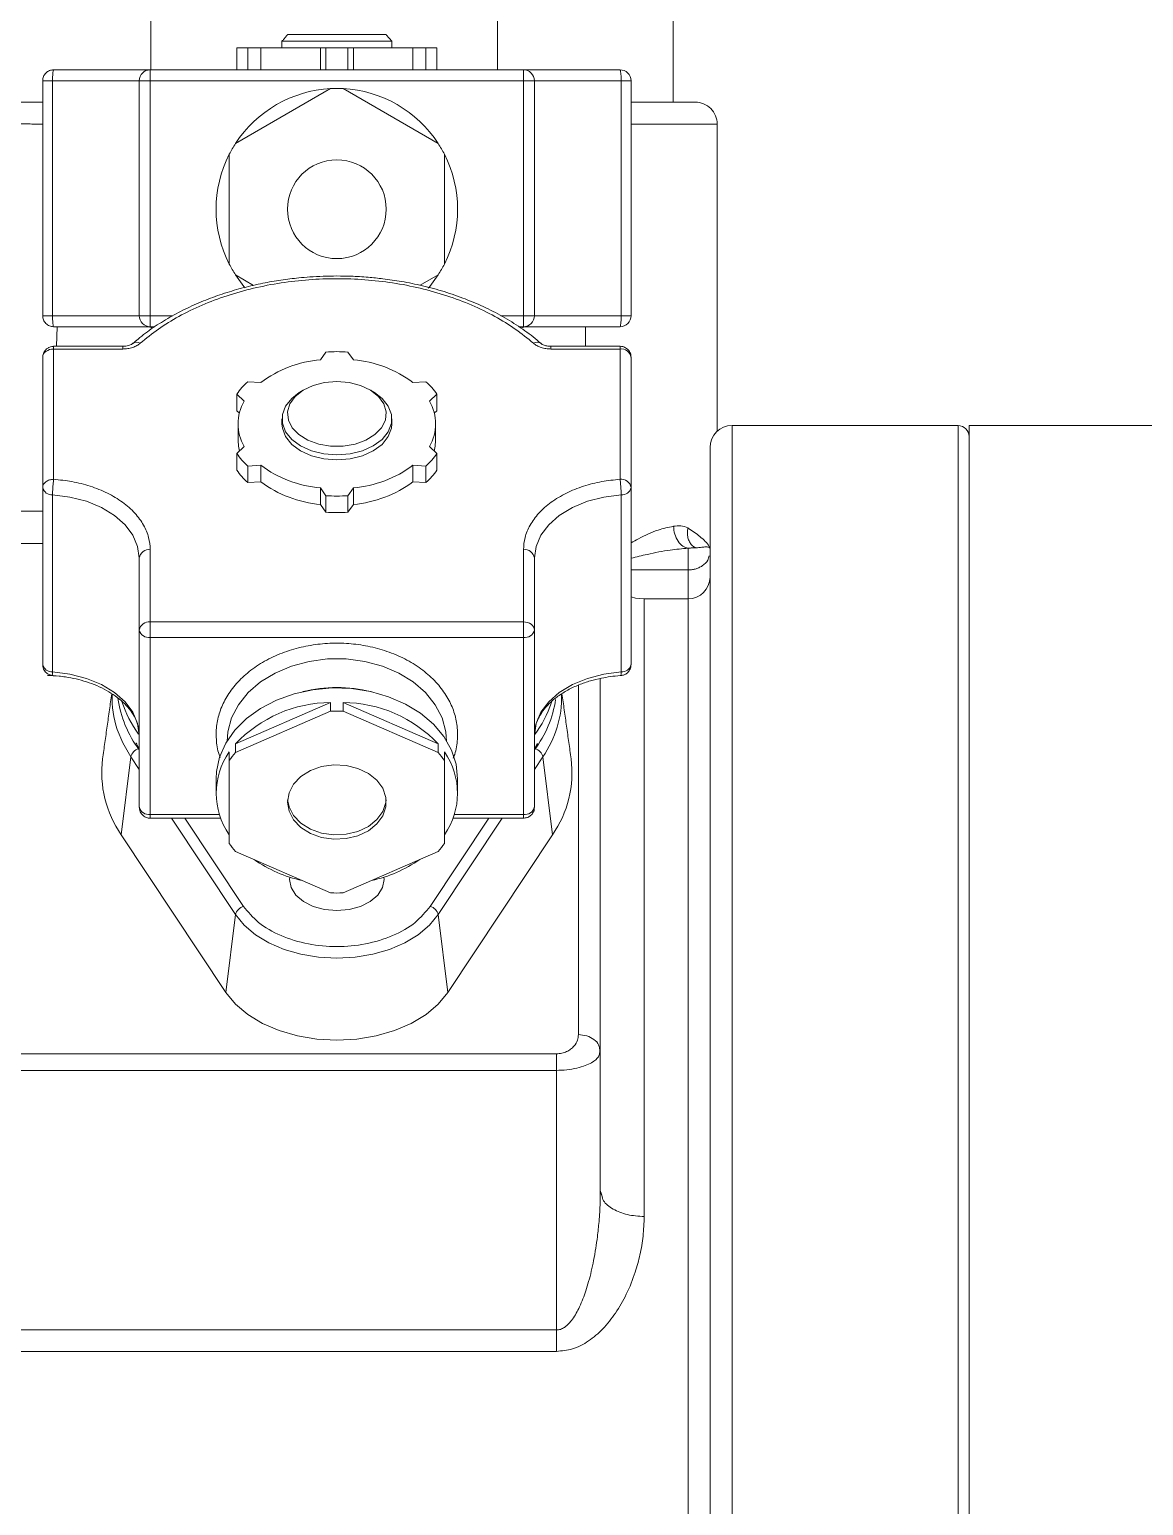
# Model space of a CAD drawing. Header units: inches. Extents: x 1132 to 1762, y 974 to 1371.
# Drawn here: x 1399.92 to 1404.99, y 1100.51 to 1107.23 of the extents above; entities that cross this region are included whole.
import ezdxf

# ---------------------------------------------------------------- set-up
doc = ezdxf.new("R2010")
doc.units = ezdxf.units.IN
doc.header["$MEASUREMENT"] = 0
doc.layers.get('0').update_dxf_attribs({"color": 1})

msp = doc.modelspace()

# ---------------------------------------------------------------- linework, layer by layer
at = {"linetype": 'Continuous', "lineweight": 15}
for p, q in [((1401.5415, 1107.2094), (1401.0915, 1107.2094)), ((1400.8607, 1107.1494), (1400.8607, 1107.0494)), ((1400.9107, 1107.1494), (1400.8607, 1107.1494)), ((1400.8607, 1107.1494), (1400.8947, 1107.1494)), ((1400.8947, 1107.1494), (1400.8665, 1107.1494)), ((1400.9107, 1107.0494), (1400.9107, 1107.1494)), ((1400.9107, 1107.1494), (1400.9698, 1107.1494)), ((1400.9698, 1107.1494), (1400.9698, 1107.0494)), ((1401.2414, 1107.1494), (1400.9698, 1107.1494)), ((1401.5665, 1107.1794), (1401.0665, 1107.1794)), ((1401.2414, 1107.0494), (1401.2414, 1107.1494)), ((1401.2414, 1107.1494), (1401.2665, 1107.1494)), ((1401.2665, 1107.1494), (1401.2665, 1107.0494)), ((1401.3665, 1107.1494), (1401.2665, 1107.1494)), ((1401.3665, 1107.0494), (1401.3665, 1107.1494)), ((1401.3665, 1107.1494), (1401.3916, 1107.1494)), ((1401.3916, 1107.1494), (1401.3916, 1107.0494)), ((1401.6632, 1107.1494), (1401.3916, 1107.1494)), ((1401.6632, 1107.0494), (1401.6632, 1107.1494)), ((1401.6632, 1107.1494), (1401.7224, 1107.1494)), ((1401.7224, 1107.1494), (1401.7224, 1107.0494)), ((1401.7724, 1107.1494), (1401.7224, 1107.1494)), ((1401.7665, 1107.1494), (1401.7383, 1107.1494)), ((1401.7383, 1107.1494), (1401.7724, 1107.1494)), ((1401.7724, 1107.0494), (1401.7724, 1107.1494)), ((1399.9765, 1106.9994), (1400.0214, 1106.9994)), ((1399.9765, 1105.9294), (1399.9765, 1106.9994)), ((1400.0214, 1106.9994), (1400.4165, 1106.9994)), ((1400.0214, 1105.9294), (1400.0214, 1106.9994)), ((1400.4165, 1106.9994), (1400.4665, 1106.9994)), ((1400.4165, 1105.9294), (1400.4165, 1106.9994)), ((1400.4665, 1107.0347), (1400.4665, 1107.0494)), ((1400.4665, 1107.0494), (1402.1665, 1107.0494)), ((1400.4665, 1106.9994), (1400.4665, 1107.0347)), ((1400.4665, 1106.9994), (1400.4665, 1105.9294)), ((1400.4665, 1106.9994), (1402.1665, 1106.9994)), ((1402.1665, 1106.9994), (1402.1665, 1107.0494)), ((1402.1665, 1106.9994), (1402.2165, 1106.9994)), ((1402.1665, 1105.9294), (1402.1665, 1106.9994)), ((1402.2165, 1106.9994), (1402.2165, 1105.9294)), ((1402.2165, 1106.9994), (1402.6116, 1106.9994)), ((1402.6116, 1106.9994), (1402.6116, 1105.9294)), ((1402.6116, 1106.9994), (1402.6565, 1106.9994)), ((1402.6565, 1106.9994), (1402.6565, 1105.9294)), ((1400.8551, 1106.7136), (1401.2881, 1106.9636)), ((1401.345, 1106.9636), (1401.778, 1106.7136)), ((1403.049, 1106.8019), (1402.6565, 1106.8019)), ((1400.8266, 1106.1644), (1400.8266, 1106.6644)), ((1401.8064, 1106.6644), (1401.8064, 1106.1644)), ((1400.9374, 1106.0676), (1400.8551, 1106.1151)), ((1401.778, 1106.1151), (1401.6961, 1106.0678)), ((1399.9765, 1105.9294), (1400.0214, 1105.9294)), ((1400.4165, 1105.9294), (1400.0214, 1105.9294)), ((1400.4165, 1105.9294), (1400.4665, 1105.9294)), ((1400.4665, 1105.9294), (1400.4665, 1105.8794)), ((1400.4665, 1105.9294), (1400.569, 1105.9294)), ((1402.0637, 1105.9294), (1402.1665, 1105.9294)), ((1402.1665, 1105.894), (1402.1665, 1105.9294)), ((1402.1665, 1105.9294), (1402.2165, 1105.9294)), ((1402.6116, 1105.9294), (1402.2165, 1105.9294)), ((1402.6116, 1105.9294), (1402.6565, 1105.9294)), ((1400.0425, 1105.8794), (1400.0401, 1105.7901)), ((1400.4665, 1105.8794), (1400.487, 1105.8794)), ((1402.1452, 1105.8794), (1402.1665, 1105.8794)), ((1402.1665, 1105.8794), (1402.1665, 1105.894)), ((1402.449, 1105.8794), (1402.449, 1105.7901)), ((1400.0265, 1105.7901), (1400.0265, 1105.7777)), ((1400.3412, 1105.7777), (1400.3412, 1105.7901)), ((1402.2918, 1105.7777), (1402.2918, 1105.7901)), ((1402.6065, 1105.7901), (1402.6065, 1105.7777)), ((1399.9765, 1105.7401), (1399.9765, 1105.1466)), ((1400.0265, 1105.7777), (1400.0265, 1105.1843)), ((1400.3412, 1105.7777), (1400.0265, 1105.7777)), ((1401.2414, 1105.7287), (1401.2665, 1105.764)), ((1401.3916, 1105.7287), (1401.3665, 1105.764)), ((1402.6065, 1105.7777), (1402.2918, 1105.7777)), ((1402.6065, 1105.1843), (1402.6065, 1105.7777)), ((1402.6565, 1105.1466), (1402.6565, 1105.7401)), ((1400.9698, 1105.6256), (1400.9107, 1105.629)), ((1401.7224, 1105.629), (1401.6632, 1105.6256)), ((1400.8607, 1105.572), (1400.8947, 1105.54)), ((1400.8607, 1105.4967), (1400.8607, 1105.572)), ((1401.7383, 1105.54), (1401.7724, 1105.572)), ((1401.7724, 1105.572), (1401.7724, 1105.4967)), ((1400.8607, 1105.4967), (1400.8726, 1105.4855)), ((1401.7604, 1105.4855), (1401.7724, 1105.4967)), ((1403.1165, 1105.4294), (1403.1165, 1094.2044)), ((1404.1465, 1105.4294), (1404.1465, 1092.2019)), ((1404.1965, 1105.4294), (1404.1965, 1092.2019)), ((1400.8947, 1105.3338), (1400.8607, 1105.3018)), ((1401.7724, 1105.3018), (1401.7383, 1105.3338)), ((1400.8607, 1105.3018), (1400.8607, 1105.2265)), ((1400.9107, 1105.2449), (1400.9698, 1105.2483)), ((1400.9107, 1105.1696), (1400.9107, 1105.2449)), ((1400.9698, 1105.2483), (1400.9698, 1105.173)), ((1401.6632, 1105.2483), (1401.7224, 1105.2449)), ((1401.6632, 1105.173), (1401.6632, 1105.2483)), ((1401.7224, 1105.2449), (1401.7224, 1105.1696)), ((1401.7724, 1105.2265), (1401.7724, 1105.3018)), ((1399.9765, 1104.3404), (1399.9765, 1105.1466)), ((1400.0214, 1104.3077), (1400.0214, 1105.1139)), ((1400.9107, 1105.1696), (1400.9698, 1105.173)), ((1401.2414, 1105.1452), (1401.2665, 1105.1098)), ((1401.2414, 1105.0699), (1401.2414, 1105.1452)), ((1401.2665, 1105.1098), (1401.2665, 1105.0345)), ((1401.3665, 1105.1098), (1401.3916, 1105.1452)), ((1401.3665, 1105.0345), (1401.3665, 1105.1098)), ((1401.3916, 1105.1452), (1401.3916, 1105.0699)), ((1401.6632, 1105.173), (1401.7224, 1105.1696)), ((1402.6116, 1105.1139), (1402.6116, 1104.3077)), ((1402.6565, 1105.1466), (1402.6565, 1104.3404)), ((1401.2414, 1105.0699), (1401.2665, 1105.0345)), ((1401.3665, 1105.0345), (1401.3916, 1105.0699)), ((1399.8565, 1105.0394), (1399.9765, 1105.0394)), ((1399.9765, 1104.8914), (1399.8565, 1104.8914)), ((1400.4665, 1104.8638), (1400.4665, 1104.5351)), ((1402.1665, 1104.5351), (1402.1665, 1104.8638)), ((1400.4165, 1104.8261), (1400.4165, 1104.4974)), ((1402.2165, 1104.4974), (1402.2165, 1104.8261)), ((1402.6565, 1104.7714), (1402.9165, 1104.7714)), ((1402.9165, 1104.6394), (1402.9165, 1104.7714)), ((1402.7165, 1104.6394), (1402.7165, 1101.8269)), ((1402.9165, 1096.267), (1402.9165, 1104.6394)), ((1400.4665, 1104.5008), (1400.4665, 1104.5351)), ((1400.4665, 1104.5351), (1402.1665, 1104.5351)), ((1402.1665, 1104.4645), (1402.1665, 1104.5351)), ((1400.4165, 1103.6912), (1400.4165, 1104.4974)), ((1400.4665, 1104.4645), (1400.4665, 1104.5008)), ((1400.4665, 1104.4645), (1402.1665, 1104.4645)), ((1400.4665, 1104.4645), (1400.4665, 1103.6583)), ((1402.1665, 1103.6583), (1402.1665, 1104.4645)), ((1402.2165, 1104.4974), (1402.2165, 1103.6912)), ((1402.4165, 1104.247), (1402.4165, 1102.6553)), ((1402.5165, 1102.58), (1402.5165, 1104.2774)), ((1400.8551, 1103.9796), (1401.2881, 1104.168)), ((1400.8551, 1103.9402), (1401.2881, 1104.1286)), ((1401.2881, 1104.1286), (1401.2881, 1104.168)), ((1401.345, 1104.168), (1401.345, 1104.1286)), ((1401.345, 1104.168), (1401.778, 1103.9796)), ((1401.345, 1104.1286), (1401.778, 1103.9402)), ((1400.8551, 1103.9796), (1400.8551, 1103.9402)), ((1401.778, 1103.9402), (1401.778, 1103.9796)), ((1400.3782, 1103.9201), (1400.3345, 1103.5653)), ((1400.4165, 1103.8624), (1400.3782, 1103.9201)), ((1400.8266, 1103.9031), (1400.8266, 1103.9425)), ((1400.8266, 1103.5264), (1400.8266, 1103.9031)), ((1401.8064, 1103.9425), (1401.8064, 1103.9031)), ((1401.8064, 1103.9031), (1401.8064, 1103.5264)), ((1402.2548, 1103.9201), (1402.2165, 1103.8624)), ((1402.2548, 1103.9201), (1402.2986, 1103.5653)), ((1400.4665, 1103.6583), (1400.7814, 1103.6583)), ((1400.4665, 1103.6583), (1400.4665, 1103.6412)), ((1400.8548, 1103.2021), (1400.5634, 1103.6412)), ((1400.6247, 1103.6412), (1400.8913, 1103.2396)), ((1401.7418, 1103.2396), (1402.0084, 1103.6412)), ((1402.0697, 1103.6412), (1401.7782, 1103.2021)), ((1401.8516, 1103.6583), (1402.1665, 1103.6583)), ((1402.1665, 1103.6413), (1402.1665, 1103.6583)), ((1402.1665, 1103.6412), (1402.1665, 1103.6413)), ((1400.3345, 1103.5653), (1400.8111, 1102.8473)), ((1401.822, 1102.8473), (1402.2986, 1103.5653)), ((1401.2881, 1103.3009), (1400.8551, 1103.4892)), ((1401.778, 1103.4892), (1401.345, 1103.3009)), ((1400.8111, 1102.8473), (1400.8548, 1103.2021)), ((1401.7782, 1103.2021), (1401.822, 1102.8473)), ((1402.3165, 1102.568), (1397.4665, 1102.568)), ((1402.5165, 1101.9429), (1402.5165, 1102.58)), ((1402.3165, 1101.3104), (1402.3165, 1102.4927))]:
    msp.add_line(p, q, dxfattribs=at)
at = {"linetype": 'Continuous', "lineweight": 15, "flags": 128}
for points in [[(1400.8996, 1106.0557), (1400.8935, 1106.0629), (1400.8551, 1106.1151)], [(1401.778, 1106.1151), (1401.7396, 1106.0629), (1401.7332, 1106.0553)], [(1400.3885, 1105.8042), (1400.3879, 1105.8037), (1400.3878, 1105.8036)], [(1401.3165, 1105.6301), (1401.3725, 1105.6254), (1401.4249, 1105.6118), (1401.4705, 1105.59), (1401.5065, 1105.5614), (1401.5305, 1105.5279), (1401.5411, 1105.4914), (1401.5375, 1105.4544), (1401.5201, 1105.4191), (1401.4899, 1105.3878), (1401.4488, 1105.3625), (1401.3993, 1105.3446), (1401.3447, 1105.3354), (1401.2883, 1105.3354), (1401.2337, 1105.3446), (1401.1843, 1105.3625), (1401.1432, 1105.3878), (1401.1129, 1105.4191), (1401.0955, 1105.4544), (1401.092, 1105.4914), (1401.1025, 1105.5279), (1401.1265, 1105.5614), (1401.1625, 1105.59), (1401.2081, 1105.6118), (1401.2606, 1105.6254), (1401.3165, 1105.6301)], [(1401.4881, 1105.5791), (1401.5223, 1105.5529), (1401.5503, 1105.5178), (1401.5647, 1105.4793), (1401.5647, 1105.4397), (1401.5503, 1105.4012), (1401.5223, 1105.3662), (1401.4823, 1105.3365), (1401.4327, 1105.314), (1401.3764, 1105.2999), (1401.3165, 1105.2952), (1401.2567, 1105.2999), (1401.2003, 1105.314), (1401.1507, 1105.3365), (1401.1108, 1105.3662), (1401.0828, 1105.4012), (1401.0683, 1105.4397), (1401.0683, 1105.4793), (1401.0828, 1105.5178), (1401.1108, 1105.5529), (1401.1449, 1105.5791)], [(1401.5665, 1105.4369), (1401.5647, 1105.4171), (1401.5503, 1105.3786), (1401.5223, 1105.3436), (1401.4823, 1105.3139), (1401.4327, 1105.2914), (1401.3764, 1105.2773), (1401.3165, 1105.2726), (1401.2567, 1105.2773), (1401.2003, 1105.2914), (1401.1507, 1105.3139), (1401.1108, 1105.3436), (1401.0828, 1105.3786), (1401.0683, 1105.4171), (1401.0665, 1105.4369)], [(1400.8726, 1105.3131), (1400.8683, 1105.3353), (1400.8665, 1105.3616)], [(1401.7665, 1105.3616), (1401.7647, 1105.3353), (1401.7604, 1105.3131)], [(1400.0214, 1105.1139), (1400.1006, 1105.1037), (1400.1755, 1105.0842), (1400.2438, 1105.0559), (1400.3031, 1105.02), (1400.3515, 1104.9775), (1400.3872, 1104.93), (1400.4091, 1104.8789), (1400.4165, 1104.8261)], [(1402.2165, 1104.8261), (1402.2239, 1104.8789), (1402.2458, 1104.93), (1402.2816, 1104.9775), (1402.3299, 1105.02), (1402.3892, 1105.0559), (1402.4575, 1105.0842), (1402.5325, 1105.1037), (1402.6116, 1105.1139)], [(1402.7165, 1104.6394), (1402.6775, 1104.6432), (1402.6565, 1104.6486)], [(1400.4165, 1104.0199), (1400.4091, 1104.0728), (1400.3872, 1104.1238), (1400.3515, 1104.1713), (1400.3031, 1104.2138), (1400.2438, 1104.2497), (1400.1755, 1104.278), (1400.1006, 1104.2975), (1400.0214, 1104.3077)], [(1401.8165, 1103.9909), (1401.8131, 1104.035), (1401.7959, 1104.098), (1401.7647, 1104.1579), (1401.7204, 1104.2129), (1401.6644, 1104.2615), (1401.5982, 1104.3021), (1401.5238, 1104.3337), (1401.4434, 1104.3553), (1401.3592, 1104.3662), (1401.2738, 1104.3662), (1401.1897, 1104.3553), (1401.1092, 1104.3337), (1401.0348, 1104.3021), (1400.9686, 1104.2615), (1400.9126, 1104.2129), (1400.8683, 1104.1579), (1400.8372, 1104.098), (1400.82, 1104.035), (1400.8165, 1103.9909)], [(1402.6116, 1104.3077), (1402.5325, 1104.2975), (1402.4575, 1104.278), (1402.3892, 1104.2497), (1402.3299, 1104.2138), (1402.2816, 1104.1713), (1402.2458, 1104.1238), (1402.2239, 1104.0728), (1402.2165, 1104.0199)], [(1401.8665, 1103.8199), (1401.8594, 1103.8864), (1401.8382, 1103.9511), (1401.8035, 1104.0125), (1401.7562, 1104.0689), (1401.6975, 1104.1188), (1401.629, 1104.161), (1401.5523, 1104.1943), (1401.4695, 1104.218), (1401.3828, 1104.2313), (1401.2944, 1104.234), (1401.2065, 1104.2259), (1401.1215, 1104.2074), (1401.0415, 1104.1788), (1400.9687, 1104.1409), (1400.9048, 1104.0947), (1400.8517, 1104.0414), (1400.8105, 1103.9823), (1400.7825, 1103.9191), (1400.7683, 1103.8533), (1400.7665, 1103.8199)], [(1400.3782, 1103.9201), (1400.3411, 1103.9849), (1400.3165, 1104.0453)], [(1401.0915, 1103.7147), (1401.0986, 1103.7569), (1401.1194, 1103.7964), (1401.1525, 1103.8308), (1401.196, 1103.8578), (1401.247, 1103.8759), (1401.3024, 1103.8839), (1401.3587, 1103.8812), (1401.4123, 1103.8681), (1401.4599, 1103.8453), (1401.4986, 1103.8144), (1401.5257, 1103.7771), (1401.5397, 1103.736), (1401.5397, 1103.6935), (1401.5257, 1103.6523), (1401.4986, 1103.6151), (1401.4599, 1103.5841), (1401.4123, 1103.5613), (1401.3587, 1103.5482), (1401.3024, 1103.5455), (1401.247, 1103.5535), (1401.196, 1103.5716), (1401.1525, 1103.5987), (1401.1194, 1103.633), (1401.0986, 1103.6726), (1401.0915, 1103.7147)], [(1401.0919, 1103.7246), (1401.0986, 1103.6923), (1401.1194, 1103.6528), (1401.1525, 1103.6184), (1401.196, 1103.5913), (1401.247, 1103.5732), (1401.3024, 1103.5652), (1401.3587, 1103.5679), (1401.4123, 1103.581), (1401.4599, 1103.6038), (1401.4986, 1103.6348), (1401.5257, 1103.672), (1401.5397, 1103.7132), (1401.5411, 1103.7246)], [(1401.5309, 1103.3725), (1401.5315, 1103.3616), (1401.5242, 1103.325), (1401.5027, 1103.2909), (1401.4686, 1103.2616), (1401.424, 1103.2392), (1401.3722, 1103.225), (1401.3165, 1103.2202), (1401.2609, 1103.225), (1401.209, 1103.2392), (1401.1645, 1103.2616), (1401.1303, 1103.2909), (1401.1088, 1103.325), (1401.1015, 1103.3616), (1401.1022, 1103.3725)], [(1401.7782, 1103.2021), (1401.7387, 1103.1539), (1401.6876, 1103.1106), (1401.6264, 1103.0734), (1401.5566, 1103.0434), (1401.4803, 1103.0214), (1401.3996, 1103.0079), (1401.3165, 1103.0034), (1401.2335, 1103.0079), (1401.1527, 1103.0214), (1401.0764, 1103.0434), (1401.0067, 1103.0734), (1400.9454, 1103.1106), (1400.8944, 1103.1539), (1400.8548, 1103.2021)], [(1400.8111, 1102.8473), (1400.8543, 1102.7945), (1400.9103, 1102.7472), (1400.9773, 1102.7065), (1401.0537, 1102.6736), (1401.1372, 1102.6495), (1401.2256, 1102.6347), (1401.3165, 1102.6298), (1401.4074, 1102.6347), (1401.4959, 1102.6495), (1401.5794, 1102.6736), (1401.6557, 1102.7065), (1401.7228, 1102.7472), (1401.7787, 1102.7945), (1401.822, 1102.8473)]]:
    msp.add_lwpolyline(points, dxfattribs=at)
at = {"linetype": 'Continuous', "lineweight": 15}
msp.add_circle((1401.3165, 1106.4144), 0.225, dxfattribs=at)
for centre, radius, start, end in [((1400.4665, 1106.9994), 0.05, 90, 180), ((1402.1665, 1106.9994), 0.05, 45, 90), ((1402.1665, 1106.9994), 0.05, 0, 45), ((1402.6065, 1106.9994), 0.05, 0.00154, 89.99906), ((1401.3165, 1106.4144), 0.55, 92.96431, 147.03569), ((1401.3165, 1106.4144), 0.55, 87.03569, 92.96431), ((1401.3165, 1106.4144), 0.55, 32.96431, 87.03569), ((1402.949, 1106.8019), 0.1, 0, 90.00007), ((1401.3165, 1106.4144), 0.55, 152.96431, 207.03569), ((1401.3165, 1106.4144), 0.55, 147.03569, 152.96431), ((1401.3165, 1106.4144), 0.55, 27.03569, 32.96431), ((1401.3165, 1106.4144), 0.55, 332.96431, 27.03569), ((1401.3165, 1106.4144), 0.55, 207.03569, 212.96431), ((1401.3165, 1106.4144), 0.55, 327.03569, 332.96431), ((1400.4665, 1105.9294), 0.05, 180, 225), ((1402.1665, 1105.9294), 0.05, 270, 0), ((1402.6065, 1105.9294), 0.05, 270.00094, 0), ((1400.4665, 1105.9294), 0.05, 225, 270), ((1400.4515, 1105.8294), 0.05, 60.01746, 90), ((1402.1815, 1105.8294), 0.05, 90, 119.96213), ((1400.4047, 1105.7793), 0.0297, 56.30852, 123.09174), ((1402.2283, 1105.7795), 0.0295, 55.63326, 123.83534), ((1400.0103, 1105.7388), 0.0338, 124.49649, 177.89326), ((1400.0256, 1105.7186), 0.0592, 89.09218, 125.57386), ((1401.2883, 1105.196), 0.5347, 95.02347, 126.55133), ((1401.3165, 1105.0065), 0.7592, 86.22374, 93.77626), ((1401.3448, 1105.196), 0.5347, 53.44867, 84.97653), ((1402.6119, 1105.7329), 0.0452, 9.14013, 96.86987), ((1401.133, 1105.3833), 0.3313, 132.14594, 145.27942), ((1401.5003, 1105.3836), 0.331, 34.71096, 47.85834), ((1401.0704, 1105.4369), 0.2037, 149.59539, 210.40461), ((1401.5626, 1105.4369), 0.2037, 329.58962, 30.41038), ((1403.1165, 1105.3294), 0.1, 90, 180), ((1404.1465, 1105.3794), 0.05, 0, 90), ((1401.133, 1105.4906), 0.3313, 214.72046, 227.8541), ((1401.2883, 1105.6778), 0.5347, 233.44868, 264.97655), ((1401.3448, 1105.6778), 0.5347, 275.02345, 306.55132), ((1401.5003, 1105.4903), 0.331, 312.14161, 325.28916), ((1401.133, 1105.4152), 0.3313, 214.72046, 227.8541), ((1401.5003, 1105.415), 0.331, 312.14161, 325.28916), ((1402.6119, 1105.1395), 0.0452, 9.14056, 96.86956), ((1400.0177, 1105.156), 0.0422, 192.77201, 275.09181), ((1401.2883, 1105.6025), 0.5347, 233.44864, 264.97656), ((1401.3165, 1105.8674), 0.7592, 266.22379, 273.77621), ((1401.3448, 1105.6025), 0.5347, 275.02344, 306.55136), ((1402.6154, 1105.156), 0.0422, 264.90819, 347.22799), ((1401.3165, 1105.792), 0.7592, 266.22377, 273.77623), ((1400.4611, 1104.819), 0.0452, 83.13002, 170.85986), ((1402.1719, 1104.819), 0.0452, 9.13395, 96.87099), ((1402.9165, 1104.7394), 0.1, 270, 360), ((1400.4611, 1104.4902), 0.0452, 83.12997, 170.8599), ((1402.1675, 1104.4759), 0.0592, 54.42789, 90.90621), ((1402.1827, 1104.4962), 0.0338, 2.08806, 55.50675), ((1400.4594, 1104.5082), 0.0442, 194.12342, 279.22851), ((1402.1736, 1104.5082), 0.0442, 260.76994, 345.88307), ((1400.0177, 1104.3498), 0.0422, 192.77193, 275.09198), ((1402.6154, 1104.3498), 0.0422, 264.90802, 347.22807), ((1401.3165, 1103.5828), 0.6534, 76.22212, 103.77784), ((1400.7468, 1104.19), 0.454, 178.12523, 198.59318), ((1400.8166, 1104.2548), 0.5016, 187.71655, 217.09013), ((1400.8341, 1104.3333), 0.5219, 197.89683, 216.33033), ((1401.8224, 1104.2525), 0.4954, 322.70836, 351.81832), ((1401.8905, 1104.1895), 0.4498, 342.67931, 1.73551), ((1401.2927, 1103.5654), 0.6026, 90.44358, 136.57454), ((1401.3165, 1103.3995), 0.7297, 87.76609, 92.23391), ((1401.3403, 1103.5654), 0.6026, 43.42491, 89.55651), ((1401.7934, 1104.3361), 0.5281, 323.24778, 341.38681), ((1401.8271, 1104.2088), 0.5161, 325.9807, 342.73086), ((1400.7441, 1103.8494), 0.4985, 172.81262, 214.73863), ((1400.4269, 1103.9091), 0.0499, 106.06274, 167.30131), ((1401.0939, 1103.7542), 0.327, 144.82836, 215.17164), ((1401.1627, 1103.6751), 0.4061, 139.23855, 145.83984), ((1401.4709, 1103.6754), 0.4055, 34.15999, 40.77075), ((1401.5391, 1103.7542), 0.327, 324.83056, 35.16944), ((1402.2062, 1103.9091), 0.0499, 12.7012, 73.94246), ((1401.8921, 1103.8486), 0.4955, 325.12697, 7.32031), ((1400.4594, 1103.702), 0.0442, 194.12338, 279.22857), ((1402.1736, 1103.702), 0.0442, 260.76987, 345.88311), ((1401.1626, 1103.7544), 0.4061, 214.16001, 220.76154), ((1401.4709, 1103.7541), 0.4055, 319.22916, 325.84016), ((1401.2882, 1103.9551), 0.6118, 235.2254, 257.75576), ((1401.3448, 1103.9552), 0.6119, 282.24456, 304.77338), ((1401.3165, 1104.03), 0.7297, 267.76631, 272.23369), ((1400.9036, 1103.1911), 0.05, 104.2761, 167.25571), ((1401.7294, 1103.1911), 0.05, 12.72922, 75.7316)]:
    msp.add_arc(centre, radius, start, end, dxfattribs=at)
for points in [[(1400.469, 1107.0494), (1400.469, 1108.2086)], [(1402.049, 1108.2086), (1402.049, 1107.0494)], [(1402.849, 1106.9019), (1402.849, 1108.2319)], [(1401.0915, 1107.2094), (1401.0665, 1107.1794)], [(1401.5665, 1107.1794), (1401.5415, 1107.2094)], [(1401.0665, 1107.1794), (1401.0665, 1107.1494)], [(1401.5665, 1107.1494), (1401.5665, 1107.1794)], [(1403.049, 1105.4014), (1403.049, 1106.8019)], [(1400.3412, 1105.7901), (1400.0265, 1105.7901)], [(1402.6065, 1105.7901), (1402.2918, 1105.7901)], [(1401.1621, 1105.5897), (1401.1449, 1105.5791)], [(1401.4881, 1105.5791), (1401.471, 1105.5897)], [(1401.0665, 1105.4595), (1401.0665, 1105.4369)], [(1401.5665, 1105.4369), (1401.5665, 1105.4595)], [(1400.8665, 1105.4369), (1400.8665, 1105.3616)], [(1401.7665, 1105.3616), (1401.7665, 1105.4369)], [(1404.1465, 1105.4294), (1403.1165, 1105.4294)], [(1405.3165, 1105.4294), (1404.1965, 1105.4294)], [(1402.9533, 1104.8729), (1402.9165, 1104.8708)], [(1402.9165, 1104.6394), (1402.7165, 1104.6394)], [(1400.2911, 1104.2081), (1400.2495, 1103.9118)], [(1402.3835, 1103.9118), (1402.342, 1104.2079)], [(1400.4016, 1103.9844), (1400.4147, 1103.9576)], [(1402.2184, 1103.9576), (1402.2302, 1103.9818)], [(1400.7665, 1103.8199), (1400.7665, 1103.7542)], [(1401.8665, 1103.7542), (1401.8665, 1103.8199)], [(1400.4665, 1103.6412), (1400.7874, 1103.6412)], [(1401.8457, 1103.6412), (1402.1665, 1103.6412)], [(1402.5165, 1102.58), (1402.5131, 1102.5931)], [(1402.5165, 1102.58), (1402.5134, 1102.5707)], [(1402.5143, 1102.5707), (1402.5149, 1102.5934)], [(1402.3165, 1102.4927), (1397.4665, 1102.4927)], [(1402.5158, 1101.8996), (1402.5165, 1101.9429)], [(1402.5165, 1101.9429), (1402.523, 1101.9241)], [(1397.5496, 1101.3104), (1402.3165, 1101.3104)], [(1402.3165, 1101.2128), (1397.5496, 1101.2128)]]:
    msp.add_open_spline(points, degree=1, dxfattribs=at)
for points, knots in [([(1399.9765, 1106.9994), (1399.9773, 1107.0059), (1399.9788, 1107.019), (1399.9903, 1107.0355), (1400.0069, 1107.0471), (1400.02, 1107.0486), (1400.0265, 1107.0494)], [0, 0, 0, 0, 0.249998, 0.500015, 0.749999, 1, 1, 1, 1]), ([(1400.0214, 1106.9994), (1400.0215, 1107.006), (1400.0216, 1107.0192), (1400.0225, 1107.0295), (1400.0229, 1107.0347)], [0, 0, 0, 0, 0.500014, 1, 1, 1, 1]), ([(1400.0229, 1107.0347), (1400.0232, 1107.0369), (1400.0237, 1107.0413), (1400.0246, 1107.0458), (1400.0255, 1107.0488), (1400.0262, 1107.0492), (1400.0265, 1107.0494)], [0, 0, 0, 0, 0.25, 0.500004, 0.750004, 1, 1, 1, 1]), ([(1400.0265, 1107.0494), (1400.0544, 1107.0494), (1400.1117, 1107.0494), (1400.1947, 1107.0494), (1400.2733, 1107.0494), (1400.3425, 1107.0494), (1400.3984, 1107.0494), (1400.4381, 1107.0494), (1400.4622, 1107.0494), (1400.4651, 1107.0494), (1400.4665, 1107.0494)], [0, 0, 0, 0, 0.117589, 0.241309, 0.369479, 0.500001, 0.63052, 0.758693, 0.88241, 1, 1, 1, 1]), ([(1402.1665, 1107.0494), (1402.1679, 1107.0494), (1402.1708, 1107.0494), (1402.1949, 1107.0494), (1402.2346, 1107.0494), (1402.2906, 1107.0494), (1402.3598, 1107.0494), (1402.4383, 1107.0494), (1402.5213, 1107.0494), (1402.5786, 1107.0494), (1402.6065, 1107.0494)], [0, 0, 0, 0, 0.117589, 0.241309, 0.369481, 0.5, 0.630521, 0.758691, 0.882411, 1, 1, 1, 1]), ([(1402.6101, 1107.0347), (1402.6096, 1107.0389), (1402.6085, 1107.0473), (1402.6072, 1107.0487), (1402.6065, 1107.0494)], [0, 0, 0, 0, 0.499998, 1, 1, 1, 1]), ([(1402.6116, 1106.9994), (1402.6116, 1107.006), (1402.6114, 1107.0192), (1402.6106, 1107.0295), (1402.6101, 1107.0347)], [0, 0, 0, 0, 0.500002, 1, 1, 1, 1]), ([(1399.8565, 1106.9019), (1399.8703, 1106.9019), (1399.9033, 1106.9019), (1399.9438, 1106.9019), (1399.9706, 1106.9019), (1399.9765, 1106.9019)], [0, 0, 0, 0, 0.356744, 0.856801, 1, 1, 1, 1]), ([(1402.949, 1106.9019), (1402.9474, 1106.9019), (1402.9441, 1106.9019), (1402.9162, 1106.9019), (1402.8702, 1106.9019), (1402.8049, 1106.9019), (1402.7327, 1106.9019), (1402.679, 1106.9019), (1402.6565, 1106.9019)], [0, 0, 0, 0, 0.160424, 0.330455, 0.507559, 0.68842, 0.869276, 1, 1, 1, 1]), ([(1399.9765, 1106.8022), (1399.9737, 1106.8023), (1399.9573, 1106.8023), (1399.9294, 1106.8025), (1399.895, 1106.8026), (1399.8707, 1106.8027), (1399.8591, 1106.8028), (1399.8565, 1106.8028)], [0, 0, 0, 0, 0.067611, 0.398759, 0.686086, 0.929585, 1, 1, 1, 1]), ([(1401.3165, 1106.1103), (1401.2753, 1106.1095), (1401.2174, 1106.1084), (1401.1326, 1106.101), (1401.0609, 1106.0922), (1400.977, 1106.0775), (1400.891, 1106.0577), (1400.804, 1106.0324), (1400.7179, 1106.0014), (1400.6342, 1105.9648), (1400.5542, 1105.9229), (1400.4794, 1105.8756), (1400.424, 1105.8356), (1400.3963, 1105.8101), (1400.3891, 1105.8035)], [0, 0, 0, 0, 0.115484, 0.162205, 0.239586, 0.319627, 0.405168, 0.494069, 0.585481, 0.678746, 0.773428, 0.869239, 0.965987, 1, 1, 1, 1]), ([(1402.2119, 1105.804), (1402.1851, 1105.8259), (1402.1317, 1105.8696), (1402.0368, 1105.9275), (1401.9323, 1105.9788), (1401.8181, 1106.0219), (1401.697, 1106.056), (1401.5719, 1106.0803), (1401.4445, 1106.0948), (1401.3165, 1106.0996), (1401.1886, 1106.0948), (1401.0612, 1106.0803), (1400.936, 1106.056), (1400.815, 1106.0219), (1400.7008, 1105.9788), (1400.5963, 1105.9275), (1400.5014, 1105.8696), (1400.4479, 1105.8259), (1400.4212, 1105.804)], [0, 0, 0, 0, 0.061654, 0.123303, 0.186648, 0.250001, 0.313344, 0.376697, 0.438345, 0.5, 0.561646, 0.623303, 0.686646, 0.750001, 0.813344, 0.876697, 0.938341, 1, 1, 1, 1]), ([(1402.2444, 1105.8037), (1402.2419, 1105.8061), (1402.2177, 1105.8292), (1402.1639, 1105.8685), (1402.0835, 1105.9206), (1401.9957, 1105.9665), (1401.903, 1106.0064), (1401.8065, 1106.0397), (1401.709, 1106.0662), (1401.6155, 1106.0852), (1401.5325, 1106.0975), (1401.4556, 1106.1053), (1401.3855, 1106.1096), (1401.3378, 1106.1101), (1401.3165, 1106.1103)], [0, 0, 0, 0, 0.012157, 0.116759, 0.221031, 0.324777, 0.427724, 0.529371, 0.628585, 0.722156, 0.802899, 0.866487, 0.940319, 1, 1, 1, 1]), ([(1399.9912, 1105.894), (1399.987, 1105.8992), (1399.9786, 1105.9095), (1399.9772, 1105.9227), (1399.9765, 1105.9294)], [0, 0, 0, 0, 0.500019, 1, 1, 1, 1]), ([(1400.0214, 1105.9294), (1400.0215, 1105.9228), (1400.0216, 1105.9097), (1400.0228, 1105.8932), (1400.0245, 1105.8816), (1400.0259, 1105.8801), (1400.0265, 1105.8794)], [0, 0, 0, 0, 0.249998, 0.5, 0.750002, 1, 1, 1, 1]), ([(1402.6101, 1105.894), (1402.6106, 1105.8992), (1402.6114, 1105.9095), (1402.6116, 1105.9227), (1402.6116, 1105.9294)], [0, 0, 0, 0, 0.499998, 1, 1, 1, 1]), ([(1400.0265, 1105.8794), (1400.0199, 1105.88), (1400.0067, 1105.8814), (1399.9963, 1105.8898), (1399.9912, 1105.894)], [0, 0, 0, 0, 0.500016, 1, 1, 1, 1]), ([(1400.0265, 1105.8794), (1400.0544, 1105.8794), (1400.1117, 1105.8794), (1400.1947, 1105.8794), (1400.2733, 1105.8794), (1400.3425, 1105.8794), (1400.3984, 1105.8794), (1400.4381, 1105.8794), (1400.4622, 1105.8794), (1400.4651, 1105.8794), (1400.4665, 1105.8794)], [0, 0, 0, 0, 0.117589, 0.241309, 0.369479, 0.500001, 0.63052, 0.758693, 0.88241, 1, 1, 1, 1]), ([(1402.1665, 1105.8794), (1402.1679, 1105.8794), (1402.1708, 1105.8794), (1402.1949, 1105.8794), (1402.2346, 1105.8794), (1402.2906, 1105.8794), (1402.3598, 1105.8794), (1402.4383, 1105.8794), (1402.5213, 1105.8794), (1402.5786, 1105.8794), (1402.6065, 1105.8794)], [0, 0, 0, 0, 0.117589, 0.241309, 0.369481, 0.5, 0.630521, 0.758691, 0.882411, 1, 1, 1, 1]), ([(1402.6065, 1105.8794), (1402.6072, 1105.88), (1402.6085, 1105.8814), (1402.6096, 1105.8898), (1402.6101, 1105.894)], [0, 0, 0, 0, 0.500001, 1, 1, 1, 1]), ([(1400.0265, 1105.7891), (1400.0236, 1105.7893), (1400.0162, 1105.79), (1400.0051, 1105.7857), (1399.9943, 1105.7792), (1399.989, 1105.773), (1399.9866, 1105.7702)], [0, 0, 0, 0, 0.187582, 0.476747, 0.756614, 1, 1, 1, 1]), ([(1400.4212, 1105.804), (1400.4162, 1105.8002), (1400.4061, 1105.7925), (1400.3863, 1105.7842), (1400.3643, 1105.7787), (1400.3488, 1105.7781), (1400.3412, 1105.7777)], [0, 0, 0, 0, 0.2466009, 0.4999981, 0.7533449, 1, 1, 1, 1]), ([(1400.3876, 1105.8038), (1400.3867, 1105.8029), (1400.3844, 1105.8007), (1400.3765, 1105.7966), (1400.3668, 1105.7932), (1400.3551, 1105.7907), (1400.3462, 1105.7903), (1400.3412, 1105.7901)], [0, 0, 0, 0, 0.165532, 0.391321, 0.567462, 0.758695, 1, 1, 1, 1]), ([(1402.2918, 1105.7777), (1402.2842, 1105.7781), (1402.2688, 1105.7787), (1402.2468, 1105.7842), (1402.2269, 1105.7925), (1402.2169, 1105.8002), (1402.2119, 1105.804)], [0, 0, 0, 0, 0.246618, 0.499977, 0.753387, 1, 1, 1, 1]), ([(1402.2918, 1105.7901), (1402.2853, 1105.7904), (1402.2761, 1105.7909), (1402.2643, 1105.7938), (1402.2559, 1105.7969), (1402.2486, 1105.8008), (1402.2461, 1105.8029), (1402.245, 1105.8039)], [0, 0, 0, 0, 0.316842, 0.443242, 0.641358, 0.837665, 1, 1, 1, 1]), ([(1402.6556, 1105.7404), (1402.6558, 1105.7433), (1402.6564, 1105.7525), (1402.6497, 1105.7673), (1402.6368, 1105.7814), (1402.6212, 1105.789), (1402.6107, 1105.7898), (1402.6065, 1105.7901)], [0, 0, 0, 0, 0.111123, 0.353237, 0.595718, 0.840375, 1, 1, 1, 1]), ([(1399.9866, 1105.7702), (1399.9833, 1105.7644), (1399.9785, 1105.756), (1399.9763, 1105.7452), (1399.9768, 1105.7412), (1399.9769, 1105.7402)], [0, 0, 0, 0, 0.61508, 0.910665, 1, 1, 1, 1]), ([(1404.1965, 1105.3769), (1404.1965, 1105.3777), (1404.1965, 1105.3846), (1404.1965, 1105.3559), (1404.1965, 1105.2865), (1404.1965, 1105.1647), (1404.1965, 1104.9947), (1404.1965, 1104.7746), (1404.1965, 1104.5051), (1404.1965, 1104.1877), (1404.1965, 1103.8251), (1404.1965, 1103.4209), (1404.1965, 1102.9796), (1404.1965, 1102.5063), (1404.1965, 1102.0068), (1404.1965, 1101.4871), (1404.1965, 1100.9534), (1404.1965, 1100.4116), (1404.1965, 1099.8628), (1404.1965, 1099.3027), (1404.1965, 1098.7263), (1404.1965, 1098.1333), (1404.1965, 1097.529), (1404.1965, 1096.9191), (1404.1965, 1096.31), (1404.1965, 1095.708), (1404.1965, 1095.1198), (1404.1965, 1094.5516), (1404.1965, 1094.0094), (1404.1965, 1093.4983), (1404.1965, 1093.0235), (1404.1965, 1092.5873), (1404.1965, 1092.329), (1404.1965, 1092.2019)], [0, 0, 0, 0, 0.003976, 0.035187, 0.06712, 0.099698, 0.132834, 0.16643, 0.200379, 0.234569, 0.26888, 0.303191, 0.337381, 0.371331, 0.404927, 0.438063, 0.47064, 0.502573, 0.533784, 0.564996, 0.596929, 0.629506, 0.662642, 0.696238, 0.730188, 0.764378, 0.798689, 0.833, 0.867189, 0.901139, 0.934735, 0.967871, 1, 1, 1, 1]), ([(1403.0165, 1105.3265), (1403.0165, 1105.3274), (1403.0165, 1105.3343), (1403.0165, 1105.3045), (1403.0165, 1105.2339), (1403.0165, 1105.1141), (1403.0165, 1104.9514), (1403.0165, 1104.7461), (1403.0165, 1104.501), (1403.0165, 1104.2197), (1403.0165, 1103.9049), (1403.0165, 1103.562), (1403.0165, 1103.1925), (1403.0165, 1102.7993), (1403.0165, 1102.3804), (1403.0165, 1101.9326), (1403.0165, 1101.4575), (1403.0165, 1100.9536), (1403.0165, 1100.4273), (1403.0165, 1099.88), (1403.0165, 1099.3177), (1403.0165, 1098.7452), (1403.0165, 1098.1678), (1403.0165, 1097.5909), (1403.0165, 1097.0196), (1403.0165, 1096.4604), (1403.0165, 1095.9151), (1403.0165, 1095.3913), (1403.0165, 1094.8863), (1403.0165, 1094.5677), (1403.0165, 1094.4085)], [0, 0, 0, 0, 0.005691, 0.043215, 0.08097, 0.118841, 0.156712, 0.194466, 0.231991, 0.269176, 0.305646, 0.342118, 0.377339, 0.412561, 0.447781, 0.483003, 0.519473, 0.555945, 0.59313, 0.630655, 0.668409, 0.70628, 0.744151, 0.781906, 0.81943, 0.856615, 0.893086, 0.929558, 0.964778, 1, 1, 1, 1]), ([(1399.9765, 1105.1466), (1399.9773, 1105.1516), (1399.9788, 1105.1614), (1399.9903, 1105.1739), (1400.0069, 1105.1826), (1400.02, 1105.1837), (1400.0265, 1105.1843)], [0, 0, 0, 0, 0.249998, 0.500015, 0.749999, 1, 1, 1, 1]), ([(1400.0229, 1105.1501), (1400.0232, 1105.1534), (1400.0237, 1105.1599), (1400.0246, 1105.1691), (1400.0255, 1105.1775), (1400.0262, 1105.182), (1400.0265, 1105.1843)], [0, 0, 0, 0, 0.250003, 0.500001, 0.750003, 1, 1, 1, 1]), ([(1400.0265, 1105.1843), (1400.0544, 1105.1815), (1400.1117, 1105.1757), (1400.1947, 1105.1542), (1400.2733, 1105.1227), (1400.3425, 1105.081), (1400.3984, 1105.0315), (1400.4381, 1104.9769), (1400.4622, 1104.9204), (1400.4651, 1104.8824), (1400.4665, 1104.8638)], [0, 0, 0, 0, 0.117589, 0.241309, 0.369479, 0.500001, 0.63052, 0.758693, 0.88241, 1, 1, 1, 1]), ([(1402.1665, 1104.8638), (1402.1679, 1104.8824), (1402.1708, 1104.9204), (1402.1949, 1104.9769), (1402.2346, 1105.0315), (1402.2906, 1105.081), (1402.3598, 1105.1227), (1402.4383, 1105.1542), (1402.5213, 1105.1757), (1402.5786, 1105.1815), (1402.6065, 1105.1843)], [0, 0, 0, 0, 0.117589, 0.241309, 0.369481, 0.5, 0.630521, 0.758691, 0.882411, 1, 1, 1, 1]), ([(1402.6101, 1105.1501), (1402.6096, 1105.1567), (1402.6085, 1105.1698), (1402.6072, 1105.1795), (1402.6065, 1105.1843)], [0, 0, 0, 0, 0.500003, 1, 1, 1, 1]), ([(1400.0214, 1105.1139), (1400.0215, 1105.1194), (1400.0216, 1105.1302), (1400.0225, 1105.1435), (1400.0229, 1105.1501)], [0, 0, 0, 0, 0.500018, 1, 1, 1, 1]), ([(1402.6116, 1105.1139), (1402.6116, 1105.1194), (1402.6114, 1105.1302), (1402.6106, 1105.1435), (1402.6101, 1105.1501)], [0, 0, 0, 0, 0.500002, 1, 1, 1, 1]), ([(1402.6565, 1104.8953), (1402.6679, 1104.9014), (1402.7095, 1104.9239), (1402.7757, 1104.955), (1402.8266, 1104.9655), (1402.8497, 1104.9703)], [0, 0, 0, 0, 0.1700846, 0.6236086, 1, 1, 1, 1]), ([(1402.8497, 1104.9703), (1402.861, 1104.9718), (1402.8848, 1104.9752), (1402.9052, 1104.9671), (1402.9159, 1104.9628)], [0, 0, 0, 0, 0.474396, 1, 1, 1, 1]), ([(1402.9165, 1104.8708), (1402.9085, 1104.873), (1402.8918, 1104.8776), (1402.87, 1104.901), (1402.8542, 1104.9335), (1402.8512, 1104.9583), (1402.8497, 1104.9703)], [0, 0, 0, 0, 0.241094, 0.499994, 0.758899, 1, 1, 1, 1]), ([(1402.9501, 1104.8736), (1402.9482, 1104.8743), (1402.9406, 1104.8771), (1402.9302, 1104.8873), (1402.92, 1104.9034), (1402.9144, 1104.9225), (1402.9129, 1104.9427), (1402.9149, 1104.9563), (1402.9159, 1104.9628)], [0, 0, 0, 0, 0.067901, 0.264455, 0.461016, 0.651998, 0.832736, 1, 1, 1, 1]), ([(1402.9159, 1104.9628), (1402.9347, 1104.9501), (1402.9736, 1104.924), (1403.0057, 1104.8921), (1403.0152, 1104.8726), (1403.0165, 1104.8699)], [0, 0, 0, 0, 0.448335, 0.924902, 1, 1, 1, 1]), ([(1402.9165, 1104.8708), (1402.8894, 1104.8684), (1402.8285, 1104.863), (1402.7411, 1104.8452), (1402.6813, 1104.831), (1402.6565, 1104.8252)], [0, 0, 0, 0, 0.320394, 0.718257, 1, 1, 1, 1]), ([(1403.009, 1104.8738), (1403.0084, 1104.8746), (1403.0067, 1104.8771), (1402.9975, 1104.8767), (1402.9791, 1104.8747), (1402.9511, 1104.8717), (1402.9275, 1104.8715), (1402.915, 1104.8713)], [0, 0, 0, 0, 0.086015, 0.281942, 0.495411, 0.732556, 1, 1, 1, 1]), ([(1402.9165, 1104.8708), (1402.9165, 1104.8683), (1402.9165, 1104.8631), (1402.9165, 1104.8396), (1402.9165, 1104.8081), (1402.9165, 1104.7836), (1402.9165, 1104.7714)], [0, 0, 0, 0, 0.25, 0.499999, 0.75, 1, 1, 1, 1]), ([(1402.9165, 1104.7714), (1402.9219, 1104.7716), (1402.9328, 1104.772), (1402.9493, 1104.7755), (1402.9658, 1104.7815), (1402.9876, 1104.7939), (1403.0075, 1104.8127), (1403.0108, 1104.8295), (1403.0122, 1104.8364)], [0, 0, 0, 0, 0.10393, 0.211058, 0.33351, 0.467715, 0.778999, 1, 1, 1, 1]), ([(1400.7857, 1103.9171), (1400.7848, 1103.9191), (1400.7736, 1103.9431), (1400.7666, 1103.9915), (1400.7659, 1104.0593), (1400.7809, 1104.1249), (1400.8089, 1104.1879), (1400.8511, 1104.2481), (1400.9074, 1104.3037), (1400.9765, 1104.352), (1401.0555, 1104.3908), (1401.1409, 1104.4185), (1401.2286, 1104.4346), (1401.3165, 1104.4399), (1401.4044, 1104.4346), (1401.4922, 1104.4185), (1401.5775, 1104.3908), (1401.6565, 1104.352), (1401.7256, 1104.3037), (1401.782, 1104.2481), (1401.8241, 1104.1879), (1401.8522, 1104.1249), (1401.8671, 1104.0593), (1401.8665, 1103.9915), (1401.8592, 1103.9423), (1401.8476, 1103.9177), (1401.8464, 1103.915)], [0, 0, 0, 0, 0.004123, 0.050215, 0.09501, 0.137991, 0.180972, 0.225766, 0.271858, 0.318627, 0.365395, 0.411488, 0.456282, 0.499262, 0.542243, 0.587037, 0.63313, 0.679898, 0.726667, 0.772757, 0.817553, 0.860534, 0.903514, 0.948309, 0.994401, 1, 1, 1, 1]), ([(1399.977, 1104.3403), (1399.9769, 1104.3377), (1399.9768, 1104.3307), (1399.9802, 1104.3203), (1399.9846, 1104.3135), (1399.9866, 1104.3104)], [0, 0, 0, 0, 0.248039, 0.650303, 1, 1, 1, 1]), ([(1399.9866, 1104.3104), (1399.9912, 1104.3055), (1399.9979, 1104.2984), (1400.011, 1104.2923), (1400.0187, 1104.2914), (1400.0231, 1104.2909)], [0, 0, 0, 0, 0.461944, 0.683948, 1, 1, 1, 1]), ([(1400.0214, 1104.3077), (1400.0215, 1104.3034), (1400.0217, 1104.2949), (1400.0224, 1104.2898), (1400.023, 1104.2908), (1400.0231, 1104.2909)], [0, 0, 0, 0, 0.476203, 0.952409, 1, 1, 1, 1]), ([(1402.6101, 1104.2906), (1402.6153, 1104.2914), (1402.6255, 1104.2931), (1402.64, 1104.302), (1402.6511, 1104.3157), (1402.6568, 1104.3299), (1402.6559, 1104.3382), (1402.6557, 1104.3402)], [0, 0, 0, 0, 0.208872, 0.415692, 0.66511, 0.917744, 1, 1, 1, 1]), ([(1402.6101, 1104.2907), (1402.6106, 1104.2918), (1402.6114, 1104.2941), (1402.6116, 1104.3032), (1402.6116, 1104.3077)], [0, 0, 0, 0, 0.499997, 1, 1, 1, 1]), ([(1399.9984, 1104.2909), (1400.016, 1104.2904), (1400.0437, 1104.2895), (1400.0872, 1104.2835), (1400.1293, 1104.2755), (1400.177, 1104.2623), (1400.2236, 1104.2451), (1400.268, 1104.2236), (1400.3083, 1104.1984), (1400.3434, 1104.1699), (1400.3726, 1104.1387), (1400.3952, 1104.105), (1400.4101, 1104.069), (1400.4172, 1104.0404), (1400.4157, 1104.0238), (1400.4154, 1104.0199)], [0, 0, 0, 0, 0.07681, 0.121093, 0.194032, 0.268946, 0.34841, 0.430334, 0.514027, 0.599183, 0.685962, 0.775222, 0.868767, 0.969758, 1, 1, 1, 1]), ([(1402.218, 1104.0262), (1402.2182, 1104.0346), (1402.2186, 1104.0565), (1402.2309, 1104.0911), (1402.2529, 1104.1292), (1402.2838, 1104.1647), (1402.3224, 1104.197), (1402.3677, 1104.2253), (1402.4178, 1104.2488), (1402.4697, 1104.2667), (1402.5181, 1104.2786), (1402.5638, 1104.2861), (1402.5931, 1104.2899), (1402.6092, 1104.2905), (1402.6099, 1104.2905)], [0, 0, 0, 0, 0.069959, 0.181397, 0.287204, 0.389775, 0.490525, 0.589773, 0.686746, 0.778756, 0.862709, 0.925684, 0.996695, 1, 1, 1, 1]), ([(1400.417, 1103.6911), (1400.4169, 1103.6884), (1400.4168, 1103.6814), (1400.4202, 1103.671), (1400.4246, 1103.6642), (1400.4266, 1103.6611)], [0, 0, 0, 0, 0.248099, 0.650331, 1, 1, 1, 1]), ([(1400.4266, 1103.6611), (1400.4312, 1103.6562), (1400.4379, 1103.649), (1400.4517, 1103.6431), (1400.4606, 1103.6404), (1400.4661, 1103.6413), (1400.4666, 1103.6414)], [0, 0, 0, 0, 0.427251, 0.632582, 0.972721, 1, 1, 1, 1]), ([(1402.1665, 1103.6412), (1402.1718, 1103.6417), (1402.1821, 1103.6426), (1402.1971, 1103.6504), (1402.2093, 1103.6633), (1402.2162, 1103.6782), (1402.2158, 1103.6878), (1402.2156, 1103.691)], [0, 0, 0, 0, 0.200649, 0.396773, 0.634535, 0.875507, 1, 1, 1, 1]), ([(1400.8913, 1103.2396), (1400.9121, 1103.2141), (1400.9548, 1103.162), (1401.0591, 1103.1027), (1401.1829, 1103.0649), (1401.3165, 1103.0524), (1401.4501, 1103.0649), (1401.574, 1103.1027), (1401.6783, 1103.162), (1401.7209, 1103.2141), (1401.7418, 1103.2396)], [0, 0, 0, 0, 0.122338, 0.249999, 0.377663, 0.5, 0.622338, 0.749998, 0.877662, 1, 1, 1, 1]), ([(1402.4165, 1102.6553), (1402.4157, 1102.6469), (1402.414, 1102.6287), (1402.4007, 1102.606), (1402.3826, 1102.5888), (1402.3636, 1102.5777), (1402.3414, 1102.5696), (1402.3248, 1102.5685), (1402.3165, 1102.568)], [0, 0, 0, 0, 0.209741, 0.452428, 0.593984, 0.728037, 0.865899, 1, 1, 1, 1]), ([(1402.5131, 1102.5931), (1402.5121, 1102.5984), (1402.5093, 1102.6136), (1402.4886, 1102.6344), (1402.4559, 1102.6519), (1402.4296, 1102.6542), (1402.4165, 1102.6553)], [0, 0, 0, 0, 0.153865, 0.435918, 0.71798, 1, 1, 1, 1]), ([(1402.5134, 1102.5707), (1402.5122, 1102.5654), (1402.5087, 1102.55), (1402.4842, 1102.5305), (1402.4486, 1102.5133), (1402.4104, 1102.5021), (1402.3651, 1102.4942), (1402.3324, 1102.4932), (1402.3165, 1102.4927)], [0, 0, 0, 0, 0.13095, 0.378069, 0.521802, 0.678148, 0.843984, 1, 1, 1, 1]), ([(1402.3165, 1102.4927), (1402.3165, 1102.4998), (1402.3165, 1102.514), (1402.3165, 1102.5344), (1402.3165, 1102.553), (1402.3165, 1102.563), (1402.3165, 1102.568)], [0, 0, 0, 0, 0.25, 0.5, 0.75, 1, 1, 1, 1]), ([(1402.3165, 1101.3104), (1402.3226, 1101.311), (1402.3357, 1101.3122), (1402.363, 1101.3271), (1402.3943, 1101.3619), (1402.4255, 1101.4196), (1402.4478, 1101.4781), (1402.4643, 1101.5327), (1402.4761, 1101.5785), (1402.4869, 1101.6292), (1402.4962, 1101.6814), (1402.5045, 1101.7405), (1402.5115, 1101.8092), (1402.5153, 1101.8642), (1402.5157, 1101.8959), (1402.5158, 1101.8996)], [0, 0, 0, 0, 0.026878, 0.057492, 0.135364, 0.23488, 0.355356, 0.422083, 0.497092, 0.573689, 0.661415, 0.742933, 0.850998, 0.982984, 1, 1, 1, 1]), ([(1402.523, 1101.9241), (1402.525, 1101.9154), (1402.5306, 1101.8916), (1402.5723, 1101.8591), (1402.6378, 1101.8321), (1402.6903, 1101.8287), (1402.7165, 1101.8269)], [0, 0, 0, 0, 0.1611431, 0.4407627, 0.7203791, 1, 1, 1, 1]), ([(1402.7165, 1101.8269), (1402.7155, 1101.7972), (1402.7135, 1101.7391), (1402.6987, 1101.6546), (1402.6747, 1101.5658), (1402.639, 1101.476), (1402.5894, 1101.3886), (1402.532, 1101.3159), (1402.4668, 1101.2594), (1402.3942, 1101.2205), (1402.3413, 1101.2153), (1402.3165, 1101.2128)], [0, 0, 0, 0, 0.121712, 0.236978, 0.343759, 0.484983, 0.610388, 0.722621, 0.824154, 0.917409, 1, 1, 1, 1]), ([(1402.3165, 1101.3104), (1402.3165, 1101.2933), (1402.3165, 1101.2591), (1402.3165, 1101.2283), (1402.3165, 1101.2128)], [0, 0, 0, 0, 0.5, 1, 1, 1, 1])]:
    msp.add_open_spline(points, degree=3, knots=knots, dxfattribs=at)

doc.saveas('drawing.dxf')
